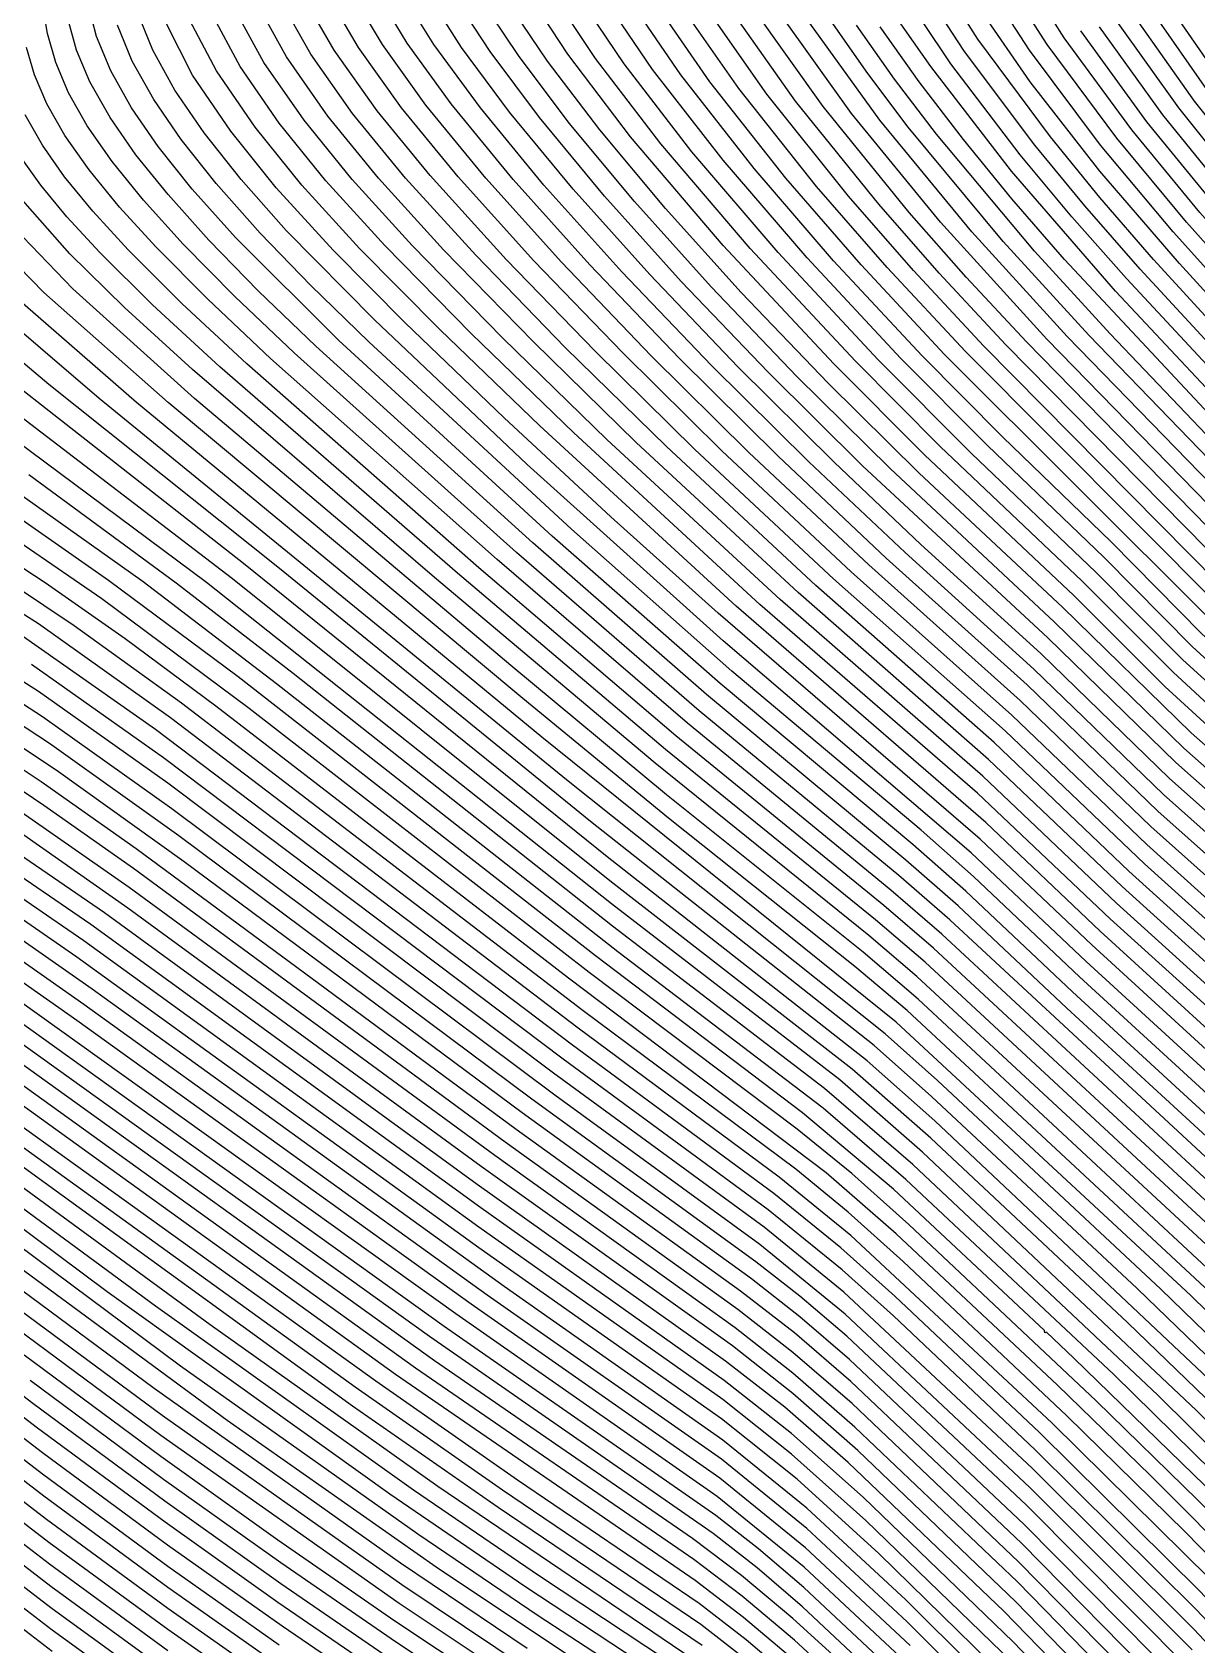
# Model space of a CAD drawing. Header units: inches. Extents: x 2608994 to 2618701, y 1261813 to 1271655.
# Drawn here: x 2616085 to 2617100, y 1266812 to 1268217 of the extents above; entities that cross this region are included whole.
import ezdxf

# ---------------------------------------------------------------- set-up
doc = ezdxf.new("R2010")
doc.units = ezdxf.units.IN
doc.header["$MEASUREMENT"] = 0

msp = doc.modelspace()

# ---------------------------------------------------------------- linework, layer by layer
for points, elevation in [([(2617358.7, 1266790.7), (2617229.7, 1266925.1), (2617125.2, 1267029.5), (2616871.6, 1267268.6), (2616812.8, 1267320.9), (2616586.2, 1267498.7), (2616269.2, 1267754.3), (2616024.3, 1267946.3), (2615958.8, 1268002.7), (2615938.7, 1268023.1), (2615923.1, 1268042.3), (2615909.9, 1268065.1), (2615903, 1268087.9), (2615901.6, 1268113.1), (2615904.7, 1268150.3), (2615910.3, 1268182.7), (2615918.2, 1268216.3), (2615949.6, 1268321.9), (2615968.3, 1268391.5), (2615990.6, 1268493.5), (2616000.1, 1268551.1), (2616007.5, 1268609.9), (2616022, 1268785.7)], 331), ([(2618166.4, 1266672.1), (2618198.8, 1266881.5), (2618205.9, 1266943.1), (2618206.8, 1266971.9), (2618205.7, 1266976.7), (2618186.8, 1266996.4), (2618045, 1267138.7), (2617946.8, 1267232.3), (2617840, 1267329.5), (2617657.2, 1267487.9), (2617284.4, 1267796.7), (2617208.8, 1267862.6), (2617177.6, 1267893.6), (2617062.3, 1268019.5), (2617015.3, 1268073.5), (2616972.3, 1268126.3), (2616909.2, 1268211.5), (2616858.9, 1268290.7)], 379), ([(2618174.8, 1266709.6), (2618207.2, 1266918.1), (2618214.4, 1266979.7), (2618215.6, 1267011.6), (2618214.4, 1267016.4), (2618200.4, 1267030.7), (2618064.4, 1267165.9), (2617970, 1267255.1), (2617869.2, 1267346.3), (2617772.8, 1267430.3), (2617669.2, 1267517.9), (2617276, 1267840.7), (2617225.4, 1267885.1), (2617189.4, 1267921.1), (2617079.3, 1268043.5), (2617016.1, 1268119.1), (2616954.1, 1268201.9), (2616902.8, 1268281.1)], 381), ([(2618178.4, 1266724.7), (2618210.8, 1266932), (2618218.5, 1266995.9), (2618220, 1267030.7), (2618218, 1267036.9), (2618075.4, 1267178.3), (2617979.8, 1267268.3), (2617878.5, 1267359.5), (2617783, 1267442.3), (2617680.2, 1267528.7), (2617284.4, 1267852.1), (2617232.9, 1267897.1), (2617198, 1267932), (2617091, 1268051.9), (2617030.3, 1268125.1), (2616969.6, 1268206.7), (2616919.6, 1268284.7)], 382), ([(2618183.2, 1266746.9), (2618215.6, 1266954.6), (2618222.8, 1267015.1), (2618224.3, 1267051.1), (2618222.8, 1267056.2), (2618212.4, 1267066.7), (2618076.4, 1267200.4), (2617983.1, 1267287.5), (2617885.1, 1267375.1), (2617689.9, 1267540.7), (2617294, 1267862.4), (2617242.4, 1267907.3), (2617206.7, 1267942.7), (2617102.6, 1268060.3), (2617043.4, 1268132.3), (2616984.3, 1268212.7), (2616936.3, 1268288.3)], 383), ([(2618162.8, 1266657), (2618194, 1266858.6), (2618201.2, 1266920), (2618202.4, 1266953.1), (2618201.2, 1266957.3), (2618159.3, 1267000.7), (2618032.6, 1267127.9), (2617937.1, 1267219.1), (2617829.5, 1267317.5), (2617627.6, 1267493), (2617277, 1267784.3), (2617201.6, 1267850.3), (2617170.4, 1267881.2), (2617050.6, 1268011.1), (2617002.4, 1268066.1), (2616958.7, 1268119.1), (2616897.5, 1268200.7), (2616847.4, 1268277.5)], 378), ([(2617606, 1266738), (2617512.6, 1266837.5), (2617318, 1267035.7), (2617174.8, 1267174.7), (2616884.8, 1267443.7), (2616840.4, 1267482.4), (2616666.4, 1267626.1), (2616507.1, 1267763.9), (2616313.3, 1267937.9), (2616261.5, 1267987.1), (2616216.6, 1268032.7), (2616181.9, 1268071.1), (2616154.7, 1268104.7), (2616133, 1268135.9), (2616116.8, 1268164.7), (2616105.5, 1268191.1), (2616098.3, 1268216.3), (2616092.7, 1268251.1)], 341), ([(2617866.4, 1266723.5), (2617759.9, 1266838.7), (2617638.4, 1266964.4), (2617488.4, 1267112.3), (2617319.9, 1267271.9), (2617056.5, 1267509.5), (2616938.8, 1267622.3), (2616798.7, 1267747.1), (2616686, 1267852.7), (2616599.7, 1267937.9), (2616522.3, 1268018.3), (2616456.3, 1268091.5), (2616406.9, 1268151.5), (2616369.3, 1268204.3), (2616341.1, 1268252.3)], 353), ([(2617871.1, 1266741.5), (2617762.9, 1266857.9), (2617638.4, 1266985.7), (2617504.8, 1267117.1), (2617353.9, 1267259.9), (2617256.1, 1267349.9), (2617060, 1267525.2), (2616946, 1267634.9), (2616814, 1267753.2), (2616709.6, 1267851.3), (2616624.4, 1267935.5), (2616546.2, 1268017.1), (2616480.4, 1268090.3), (2616428.1, 1268153.9), (2616390.2, 1268206.7), (2616361, 1268255.9)], 354), ([(2617872.4, 1266763.3), (2617763.6, 1266879.5), (2617638.4, 1267007.1), (2617514.9, 1267127.9), (2617377.7, 1267257.5), (2617269.5, 1267357.1), (2617066, 1267538.6), (2616952, 1267648.6), (2616829.3, 1267759.1), (2616735, 1267847.9), (2616649, 1267933.1), (2616570.9, 1268014.7), (2616504.3, 1268089.1), (2616450.1, 1268155.1), (2616411.9, 1268207.9), (2616382.1, 1268257.1)], 355), ([(2617876.2, 1266782.3), (2617765.3, 1266899.9), (2617630, 1267037.3), (2617511.3, 1267151.9), (2617393.6, 1267262.6), (2617277.5, 1267369.1), (2617070.8, 1267553.1), (2616958, 1267662.3), (2616845.8, 1267763.9), (2616761.8, 1267843.1), (2616676.9, 1267927.1), (2616598.8, 1268008.7), (2616531, 1268084.3), (2616475.7, 1268151.5), (2616435.1, 1268206.7), (2616404.6, 1268255.9)], 356), ([(2617899.7, 1266779.9), (2617796.1, 1266890.3), (2617683, 1267005.5), (2617566.7, 1267119.5), (2617438.6, 1267240.7), (2617294, 1267373.5), (2617076.1, 1267567.1), (2616964, 1267676), (2616859.5, 1267771.1), (2616784, 1267842.6), (2616699.9, 1267925.9), (2616623.2, 1268006.3), (2616556.5, 1268080.7), (2616501, 1268147.9), (2616459.2, 1268204.3), (2616427.1, 1268254.7)], 357), ([(2617910.1, 1266791.9), (2617808.4, 1266899.9), (2617699.9, 1267010.3), (2617585.9, 1267121.9), (2617462.7, 1267238.3), (2617304.8, 1267383.1), (2617081.6, 1267581), (2616970, 1267689.7), (2616808.7, 1267839.5), (2616726.3, 1267921.1), (2616650.7, 1268000.3), (2616583.9, 1268074.7), (2616527.2, 1268143.1), (2616484.1, 1268200.7), (2616449.7, 1268253.5)], 358), ([(2618053.9, 1266704.3), (2617939.2, 1266830.3), (2617843.5, 1266931.1), (2617741.6, 1267034), (2617634.8, 1267138), (2617474.7, 1267287.5), (2617334.8, 1267414.2), (2617140.4, 1267584.6), (2617072, 1267647.3), (2616992.8, 1267726.4), (2616862.7, 1267849.1), (2616783.5, 1267928.3), (2616687.1, 1268031.5), (2616606.4, 1268126.3), (2616551.7, 1268198.3), (2616509.3, 1268263.1)], 361), ([(2618053, 1266729.5), (2617945.3, 1266847.1), (2617851.4, 1266945.5), (2617754.8, 1267042.7), (2617626.4, 1267166.9), (2617487.5, 1267295.9), (2617330.3, 1267437.5), (2617136.8, 1267606.6), (2617079.2, 1267659.6), (2617000, 1267739), (2616876.4, 1267856.3), (2616802.4, 1267930.7), (2616710.6, 1268029.1), (2616632.8, 1268120.3), (2616575.9, 1268194.7), (2616532.2, 1268260.7)], 362), ([(2618054.2, 1266752.3), (2617952.8, 1266862.4), (2617862.8, 1266956.4), (2617767.2, 1267052.3), (2617627.3, 1267187.9), (2617502.9, 1267301.9), (2617339.9, 1267448.3), (2617145.2, 1267618), (2617087.6, 1267670.8), (2617012, 1267746.9), (2616903.5, 1267850.3), (2616822.3, 1267931.9), (2616735, 1268025.5), (2616660, 1268113.1), (2616600.8, 1268189.9), (2616555, 1268258.3)], 363), ([(2618052.1, 1266778.7), (2617956.4, 1266881.9), (2617868.8, 1266972.8), (2617777.2, 1267064.3), (2617651, 1267185.5), (2617513.2, 1267312.7), (2617346.7, 1267461.5), (2617154.7, 1267628.3), (2617096, 1267682), (2617019.2, 1267759.5), (2616917.1, 1267857.5), (2616842, 1267933.1), (2616760.4, 1268020.7), (2616687.1, 1268105.9), (2616625.6, 1268185.1), (2616577.7, 1268255.9)], 364), ([(2618067.5, 1266785.9), (2617967.2, 1266893.7), (2617878.9, 1266985.1), (2617787.2, 1267076.3), (2617624.8, 1267231.1), (2617526.1, 1267321.1), (2617354, 1267474.4), (2617162, 1267640.7), (2617104.4, 1267693.2), (2617025.2, 1267773.3), (2616930.5, 1267864.7), (2616860.5, 1267935.5), (2616783.4, 1268018.3), (2616714.1, 1268098.7), (2616650.2, 1268180.3), (2616600.3, 1268253.5)], 365), ([(2618158, 1266634.5), (2618190.4, 1266844.7), (2618197.2, 1266904.7), (2618198, 1266933.5), (2618196.4, 1266938), (2618153.5, 1266982.7), (2618026.3, 1267111.1), (2617928.9, 1267204.7), (2617821.8, 1267303.1), (2617620.3, 1267479.5), (2617270, 1267771.7), (2617193.2, 1267839.1), (2617163.2, 1267868.8), (2617038.8, 1268002.7), (2616991, 1268056.7), (2616946.1, 1268110.7), (2616885.7, 1268189.9), (2616836.7, 1268263.1)], 377), ([(2617636, 1266749.4), (2617506, 1266886.7), (2617370.9, 1267023.5), (2617203.1, 1267186.7), (2616991.6, 1267381), (2616898.7, 1267468.7), (2616852.4, 1267509.5), (2616684.5, 1267649.9), (2616538.2, 1267778.3), (2616352.3, 1267948.7), (2616262.1, 1268038.7), (2616224.5, 1268080.7), (2616194.8, 1268117.9), (2616171.7, 1268151.5), (2616153.6, 1268183.9), (2616141.2, 1268213.9), (2616133.4, 1268242.7)], 343), ([(2617803.6, 1266700.7), (2617675.8, 1266838.7), (2617530.9, 1266987.5), (2617394.2, 1267121.9), (2617243.6, 1267264.9), (2617030, 1267458.4), (2616913.6, 1267569), (2616736.8, 1267723.1), (2616586.1, 1267862.3), (2616494.9, 1267951.1), (2616416.3, 1268031.5), (2616364, 1268089.1), (2616322, 1268140.7), (2616287, 1268191.1), (2616261.3, 1268237.9)], 349), ([(2617821, 1266704.3), (2617694.4, 1266841.1), (2617552, 1266987.4), (2617416.4, 1267120.7), (2617260.9, 1267268.3), (2617034.8, 1267472.9), (2616918.4, 1267583.7), (2616752.4, 1267729.1), (2616611.4, 1267859.9), (2616521.8, 1267947.5), (2616443.5, 1268027.9), (2616386.8, 1268090.2), (2616342.7, 1268144.3), (2616306.7, 1268195.9), (2616280.8, 1268242.7)], 350), ([(2617828, 1266719.7), (2617707.4, 1266849.5), (2617571.7, 1266988.7), (2617437.4, 1267120.7), (2617277.9, 1267271.9), (2617040.8, 1267486.2), (2616923.2, 1267598.4), (2616767.9, 1267735.1), (2616637.7, 1267856.3), (2616549.6, 1267942.7), (2616471.6, 1268023.1), (2616410.4, 1268090.3), (2616364.2, 1268146.7), (2616327.9, 1268198.3), (2616300.7, 1268246.3)], 351), ([(2617843.2, 1266725.9), (2617725.1, 1266853.1), (2617591.7, 1266989.9), (2617453.5, 1267125.5), (2617293.7, 1267276.7), (2617054.3, 1267492.7), (2616932.8, 1267608.7), (2616783.4, 1267741.1), (2616662.6, 1267853.9), (2616575.9, 1267939.1), (2616498.2, 1268019.5), (2616431.9, 1268092.7), (2616385.6, 1268149.1), (2616348.2, 1268201.9), (2616320.6, 1268249.9)], 352), ([(2617921.6, 1266802.7), (2617820.8, 1266909.5), (2617714.4, 1267017.5), (2617603.9, 1267125.5), (2617484.4, 1267238.3), (2617315.2, 1267393.1), (2617088.6, 1267593.5), (2616976, 1267703.4), (2616832.6, 1267837.1), (2616751.4, 1267917.5), (2616676.8, 1267995.5), (2616610, 1268069.9), (2616553.1, 1268138.3), (2616508.8, 1268197.1), (2616473.8, 1268249.9)], 359), ([(2618034.4, 1266702), (2617925.4, 1266821.9), (2617829.8, 1266922.7), (2617727.8, 1267025.9), (2617627.6, 1267123.9), (2617504.9, 1267239.5), (2617324.7, 1267403.9), (2617094.9, 1267606.7), (2616983.2, 1267716.1), (2616857.6, 1267833.5), (2616778.7, 1267911.5), (2616702.9, 1267990.7), (2616637, 1268063.9), (2616579.8, 1268132.3), (2616534.2, 1268192.3), (2616497.9, 1268246.3)], 360), ([(2618149.6, 1266719.3), (2618058.7, 1266819.5), (2617970.9, 1266913.1), (2617885.6, 1267000.9), (2617797.3, 1267088.3), (2617674, 1267205.9), (2617537.8, 1267330.7), (2617362.4, 1267486.3), (2617171.6, 1267651), (2617112.8, 1267704.4), (2616880, 1267936.7), (2616807.4, 1268014.7), (2616741.9, 1268090.3), (2616675.6, 1268174.3), (2616623.5, 1268249.9)], 366), ([(2618154.3, 1266737.9), (2618080.8, 1266819.5), (2617984, 1266922.7), (2617897.4, 1267011.5), (2617808.8, 1267099.1), (2617686.2, 1267215.5), (2617550.8, 1267339.2), (2617368.8, 1267499.9), (2617179.2, 1267663.1), (2617121.2, 1267715.6), (2616898.3, 1267939.1), (2616830.2, 1268012.3), (2616768.6, 1268083.1), (2616700.9, 1268168.3), (2616646, 1268247.2)], 367), ([(2618158.4, 1266758.3), (2618061.8, 1266863.9), (2617954.1, 1266976.7), (2617855.6, 1267075.5), (2617744, 1267182.6), (2617630.9, 1267287.5), (2617531.6, 1267376.4), (2617368.8, 1267519.1), (2617187.2, 1267674.8), (2617118.8, 1267737.1), (2616914.2, 1267943.9), (2616852.9, 1268009.9), (2616796.3, 1268074.7), (2616725.2, 1268163.5), (2616668.8, 1268243.9)], 368), ([(2618162.9, 1266777.5), (2618071.8, 1266877.1), (2617962.4, 1266991.3), (2617862.8, 1267090.6), (2617752.2, 1267196.3), (2617648, 1267292.3), (2617540.7, 1267388.3), (2617374.3, 1267533.5), (2617196.8, 1267685.2), (2617128.4, 1267747.1), (2616933.4, 1267945.1), (2616875.4, 1268007.5), (2616822.8, 1268067.5), (2616750.2, 1268157.5), (2616690.9, 1268241.5)], 369), ([(2618166.4, 1266799.2), (2618104.3, 1266866.3), (2617979.2, 1266997.1), (2617879.3, 1267096.7), (2617764.8, 1267205.9), (2617664.2, 1267298.3), (2617624, 1267334.5), (2617621.9, 1267334.3), (2617621.6, 1267336.7), (2617555.2, 1267395.5), (2617380.4, 1267547.4), (2617205.2, 1267696.6), (2617136, 1267759.1), (2616951.4, 1267947.5), (2616899, 1268003.9), (2616849.3, 1268060.3), (2616774.3, 1268152.7), (2616713.6, 1268237.9)], 370), ([(2618171.2, 1266694.5), (2618202.4, 1266895.4), (2618209.8, 1266957.5), (2618211.1, 1266992.3), (2618209.6, 1266997.1), (2618084.6, 1267123.1), (2617997.5, 1267207.1), (2617913.2, 1267285.1), (2617804.2, 1267382.3), (2617686.7, 1267483.1), (2617240.5, 1267852.7), (2617189.6, 1267900.9), (2617084.8, 1268015.9), (2617015.5, 1268096.3), (2616954.8, 1268174.3), (2616903.7, 1268248.7)], 380), ([(2618138.8, 1266464.4), (2618203.6, 1266836.2), (2618237.2, 1267049.7), (2618244.8, 1267112.3), (2618246.5, 1267148.3), (2618244.4, 1267155.1), (2618122, 1267272.3), (2618027.2, 1267358.7), (2617931.1, 1267442.3), (2617746.3, 1267594.7), (2617338.4, 1267917.2), (2617285.6, 1267961.9), (2617249.6, 1267996.7), (2617162.8, 1268098.7), (2617110.8, 1268164.7), (2617060.3, 1268236.7)], 388), ([(2618139, 1266460.7), (2618207.2, 1266851.2), (2618242, 1267072), (2618249.2, 1267131.7), (2618251, 1267167.5), (2618249.2, 1267174.4), (2618131.6, 1267286.4), (2618036.5, 1267372.7), (2617940.8, 1267455.5), (2617758.4, 1267605), (2617347.1, 1267928.3), (2617294, 1267973), (2617258, 1268007.6), (2617174, 1268107.1), (2617123.5, 1268171.9), (2617074.4, 1268242.8)], 389), ([(2617637.2, 1266726.1), (2617536.3, 1266833.9), (2617348.2, 1267025.9), (2617190.8, 1267179), (2616986.7, 1267366.7), (2616892, 1267456), (2616846.4, 1267495.9), (2616672.7, 1267640.3), (2616521.3, 1267772.3), (2616332.3, 1267943.9), (2616282.3, 1267991.9), (2616238.9, 1268036.3), (2616203.4, 1268075.9), (2616175.4, 1268110.7), (2616152.9, 1268143.1), (2616135.3, 1268174.3), (2616123.7, 1268201.9), (2616116, 1268229.5)], 342), ([(2617733.4, 1266664.7), (2617572.5, 1266838.7), (2617396.2, 1267018.7), (2617217.2, 1267192.8), (2616997.6, 1267394.2), (2616905.2, 1267481.7), (2616859.6, 1267522.1), (2616694.8, 1267660.7), (2616554.9, 1267784.3), (2616378.5, 1267947.5), (2616327.9, 1267996.7), (2616283.8, 1268042.3), (2616245.4, 1268085.5), (2616214.9, 1268123.9), (2616191.1, 1268158.7), (2616172.3, 1268192.3), (2616159.4, 1268223.5)], 344), ([(2617741.9, 1266677.9), (2617587.3, 1266844.7), (2617416.7, 1267018.7), (2617227.6, 1267202.3), (2617003.6, 1267407.5), (2616903.4, 1267502.3), (2616687.2, 1267687.1), (2616516.5, 1267840.7), (2616383.2, 1267966.7), (2616306.5, 1268044.7), (2616267.1, 1268089.1), (2616234.8, 1268129.9), (2616209.4, 1268167.1), (2616190.2, 1268201.9), (2616176.8, 1268234.7)], 345), ([(2617642, 1266808.9), (2617466.2, 1266989.9), (2617246, 1267204.5), (2617008.4, 1267421.9), (2616911.2, 1267514.1), (2616682.7, 1267711.1), (2616589.3, 1267795.1), (2616496.3, 1267881.5), (2616410.2, 1267964.3), (2616347.2, 1268027.6), (2616297.7, 1268081.9), (2616258, 1268131.1), (2616224.8, 1268180.1), (2616202, 1268224.7)], 346), ([(2617777.4, 1266683.9), (2617634.8, 1266838.4), (2617487.2, 1266989.6), (2617379.9, 1267095.5), (2617257.5, 1267213.1), (2617015.6, 1267434), (2616916, 1267528.7), (2616698.5, 1267717.1), (2616527.4, 1267874.3), (2616440.4, 1267958.3), (2616370.2, 1268029.1), (2616320, 1268084.3), (2616279.2, 1268134.7), (2616245.6, 1268183.9), (2616222.2, 1268228.3)], 347), ([(2617795.8, 1266686.3), (2617640.8, 1266853.7), (2617511.3, 1266986.3), (2617362.4, 1267132.6), (2617208.8, 1267277.9), (2617024.4, 1267444.7), (2616908.8, 1267554.3), (2616719.2, 1267718.8), (2616556.9, 1267868.3), (2616467.8, 1267954.7), (2616392.2, 1268031.5), (2616341, 1268087.9), (2616300.2, 1268138.3), (2616266.3, 1268187.5), (2616241.6, 1268233.6)], 348), ([(2618171.1, 1266785.9), (2618171.8, 1266815.9), (2618170, 1266819.8), (2618101, 1266893.9), (2617981.8, 1267017.5), (2617882.4, 1267115.9), (2617771, 1267221.5), (2617672, 1267312), (2617564.4, 1267407.5), (2617386.4, 1267561.4), (2617213.6, 1267708.1), (2617145.2, 1267769.6), (2616969.2, 1267949.9), (2616876.6, 1268051.9), (2616799.1, 1268146.7), (2616736.3, 1268234.3)], 371), ([(2618175.2, 1266803.9), (2618176, 1266836.3), (2618096.3, 1266922.7), (2617984.4, 1267037.9), (2617886.8, 1267133.9), (2617777.2, 1267237.1), (2617621.6, 1267377.6), (2617400.7, 1267568.3), (2617222, 1267719.5), (2617154.8, 1267779.6), (2616987, 1267952.3), (2616904, 1268043.5), (2616823.8, 1268140.7), (2616758.8, 1268230.7)], 372), ([(2618172.4, 1266761.6), (2618179.6, 1266823.7), (2618180.4, 1266855.5), (2618178.9, 1266859.1), (2618111.1, 1266931.1), (2617993.6, 1267051.6), (2617895.2, 1267148), (2617786, 1267250.3), (2617585.6, 1267429), (2617232.8, 1267728.9), (2617163.2, 1267790.8), (2617005.8, 1267953.5), (2616931.2, 1268035.1), (2616848.5, 1268134.7), (2616813.1, 1268181.5), (2616781.2, 1268227.1)], 373), ([(2618177.2, 1266784.7), (2618184.4, 1266848.3), (2618184.7, 1266875.9), (2618106.4, 1266959.9), (2617995.5, 1267072.7), (2617900.4, 1267165.1), (2617792, 1267266.2), (2617620.4, 1267419), (2617407.5, 1267600.7), (2617241.2, 1267740.3), (2617172.8, 1267800.9), (2617144, 1267829.2), (2617024.5, 1267954.7), (2616958.4, 1268026.7), (2616873, 1268128.7), (2616836.5, 1268176.7), (2616803.5, 1268223.5)], 374), ([(2618180.8, 1266798.7), (2618188, 1266860.3), (2618189.2, 1266894.8), (2618188, 1266898.2), (2618126.8, 1266962.5), (2618008, 1267083.2), (2617911.1, 1267177.1), (2617802.8, 1267277.7), (2617619.2, 1267440.1), (2617250.8, 1267750.8), (2617181.4, 1267811.9), (2617148.6, 1267844.3), (2616984.5, 1268019.5), (2616938.7, 1268072.3), (2616896.5, 1268123.9), (2616858, 1268174.3), (2616824, 1268222.3)], 375), ([(2618154.4, 1266619.3), (2618185.6, 1266821.7), (2618192.8, 1266884.4), (2618193.5, 1266914.3), (2618191.6, 1266918.7), (2618138.5, 1266974.3), (2618015.2, 1267099.1), (2617919.3, 1267191.5), (2617811.5, 1267291.1), (2617627.6, 1267453.2), (2617260.4, 1267761.2), (2617186, 1267826.7), (2617156.1, 1267856.3), (2617029.1, 1267991.9), (2616938.3, 1268096.3), (2616868, 1268187.5), (2616838, 1268230.7)], 376), ([(2618190.4, 1266777), (2618224, 1266991), (2618231.5, 1267053.5), (2618233.2, 1267089.5), (2618231.2, 1267096), (2618098.7, 1267225.1), (2618002, 1267314.8), (2617904.8, 1267400.7), (2617713.7, 1267561.1), (2617312, 1267884.2), (2617259.2, 1267929.6), (2617223.9, 1267964.3), (2617126.6, 1268075.9), (2617070.4, 1268145.5), (2617015, 1268222.3)], 385), ([(2618196.4, 1266806.3), (2618228.8, 1267013.5), (2618236, 1267073.9), (2618237.6, 1267109.9), (2618236, 1267115.3), (2618098, 1267248.8), (2618004.4, 1267334.8), (2617909.6, 1267418), (2617723.5, 1267573.1), (2617321.4, 1267894.7), (2617268.8, 1267939.7), (2617232.5, 1267975.1), (2617139.1, 1268083.1), (2617084.3, 1268151.5), (2617030.2, 1268227.1)], 386), ([(2618136.4, 1266455.7), (2618200, 1266821.3), (2618233.6, 1267036), (2618240.8, 1267097.3), (2618242, 1267129.9), (2618239.1, 1267136.3), (2618102.9, 1267267.1), (2618012.2, 1267349.9), (2617918.7, 1267431.5), (2617734.9, 1267583.9), (2617330, 1267905.9), (2617277.2, 1267950.8), (2617241.2, 1267985.7), (2617150.4, 1268091.5), (2617098, 1268157.5), (2617046.1, 1268230.7)], 387), ([(2618186.8, 1266762), (2618220.4, 1266977.2), (2618227.6, 1267038.8), (2618228.8, 1267070.5), (2618226.4, 1267076.7), (2618085.9, 1267214.3), (2617991.7, 1267301.9), (2617894.5, 1267388.3), (2617702.5, 1267550.3), (2617302.4, 1267873.8), (2617250.8, 1267918.5), (2617215.3, 1267953.5), (2617114.1, 1268068.7), (2617056.5, 1268139.5), (2616998.9, 1268218.7)], 384), ([(2617591.4, 1266731.9), (2617494.7, 1266835.1), (2617397.2, 1266935.9), (2617292.8, 1267040.7), (2617158.2, 1267171.1), (2616877.6, 1267431.4), (2616833.2, 1267469.8), (2616656.2, 1267615.1), (2616490.1, 1267757.9), (2616292.8, 1267933.1), (2616238, 1267984.7), (2616192.8, 1268030.3), (2616161.1, 1268065.1), (2616134.7, 1268097.5), (2616113.6, 1268127.5), (2616097.9, 1268155.1), (2616087.1, 1268180.3), (2616080.2, 1268204.3)], 340), ([(2617571.2, 1266732.1), (2617472.3, 1266837.5), (2617370, 1266943.1), (2617259.8, 1267053.5), (2617139.2, 1267169.8), (2616870.4, 1267419.1), (2616827.2, 1267456.2), (2616645.8, 1267604.3), (2616474.4, 1267750.7), (2616272.1, 1267928.3), (2616215.4, 1267981.1), (2616168.6, 1268027.9), (2616137.9, 1268061.5), (2616113.3, 1268091.5), (2616093.9, 1268119.1), (2616078.8, 1268145.5)], 339), ([(2617546, 1266737.7), (2617440.8, 1266849.5), (2617241.1, 1267052.3), (2617123.6, 1267165.4), (2616863.2, 1267406.8), (2616820, 1267443.7), (2616636.9, 1267592.3), (2616455.8, 1267745.9), (2616248.5, 1267925.9), (2616190, 1267979.9), (2616144, 1268025.5), (2616115.3, 1268056.7), (2616092.5, 1268084.3), (2616073.8, 1268110.7)], 338), ([(2617552.4, 1266709.1), (2617448.3, 1266820.7), (2617341.8, 1266931.1), (2617226, 1267047.5), (2617108, 1267160.9), (2616856, 1267394.5), (2616814, 1267430.1), (2616627.9, 1267580.3), (2616435.7, 1267742.3), (2616224.6, 1267923.5), (2616165.4, 1267977.5), (2616117.8, 1268024.3), (2616070.3, 1268078.3)], 337), ([(2617523.8, 1266718.7), (2617346.5, 1266905.9), (2617235.1, 1267018.7), (2617150.5, 1267101.5), (2616857.2, 1267374.8), (2616809.2, 1267415.6), (2616637.9, 1267552.7), (2616502.1, 1267665.5), (2616226.5, 1267898.3), (2616120.4, 1267993.9), (2616062.3, 1268054.3)], 336), ([(2617483, 1266741.5), (2617301.2, 1266932.1), (2617206.9, 1267027.1), (2617123.6, 1267108), (2616847.6, 1267364.7), (2616802, 1267403.1), (2616639.4, 1267532.3), (2616512.6, 1267636.7), (2616203.6, 1267894.7), (2616095.2, 1267990.7), (2616040.1, 1268047.1)], 335), ([(2617406.8, 1266760.1), (2617295.8, 1266877.1), (2617186, 1266989), (2617048, 1267122.5), (2616868.7, 1267289.9), (2616818.8, 1267334.2), (2616571.6, 1267529.6), (2616299.2, 1267751.2), (2616099.6, 1267910.3), (2616011.1, 1267984.7)], 332), ([(2617430.3, 1266755.9), (2617324.6, 1266867.5), (2617214.3, 1266980.3), (2617068.7, 1267121.9), (2616874, 1267303.7), (2616828.4, 1267344.4), (2616550.7, 1267565.9), (2616143.4, 1267898.3), (2616041, 1267985.9)], 333), ([(2617461, 1266743.9), (2617358.8, 1266852.3), (2617251.8, 1266962.3), (2617094.8, 1267116.3), (2616838, 1267354.6), (2616529.2, 1267603.1), (2616175.9, 1267894.7), (2616069.8, 1267987.1)], 334), ([(2617331.3, 1266778.7), (2617206.2, 1266909.5), (2617099.6, 1267016), (2616860.8, 1267241.4), (2616788.7, 1267304.3), (2616589.8, 1267457.9), (2616236.8, 1267737.9), (2615954.8, 1267947.5)], 329), ([(2617360.7, 1266767.9), (2617237.2, 1266897.5), (2617133.7, 1267001.9), (2617039.6, 1267092.7), (2616868, 1267253.4), (2616799.6, 1267313.6), (2616588.4, 1267477.9), (2616259.6, 1267740.9), (2616006.8, 1267934.3)], 330), ([(2617266.9, 1266806.3), (2617148.6, 1266928.7), (2617027.6, 1267047.5), (2616846.4, 1267217.6), (2616774.4, 1267279.6), (2616595.4, 1267415.9), (2616298, 1267649.6), (2616181.6, 1267738.3), (2616024.4, 1267849.9)], 327), ([(2617301.9, 1266789.5), (2617179.8, 1266916.7), (2617066, 1267029.6), (2616852.4, 1267230.7), (2616775.6, 1267296.7), (2616590.8, 1267438.3), (2616312.4, 1267658.5), (2616210.4, 1267737.4), (2616082, 1267831.6)], 328), ([(2617372.6, 1266671.9), (2617231.9, 1266823.1), (2617117.3, 1266940.7), (2616992.8, 1267061.9), (2616968.8, 1267084.5), (2616967.6, 1267083.8), (2616967.2, 1267085.9), (2616835.6, 1267209), (2616756.4, 1267275.7), (2616575.9, 1267412.3), (2616264.4, 1267655.5), (2616151.6, 1267739.7), (2616061.6, 1267802.6)], 326), ([(2617233.7, 1266781.1), (2617144.1, 1266874.7), (2617059.2, 1266959.9), (2616978.4, 1267038.1), (2616838, 1267170), (2616776.8, 1267223.3), (2616552.4, 1267393), (2616245.2, 1267630), (2616166, 1267688.7), (2616096.4, 1267737.7), (2616000.4, 1267800.2)], 324), ([(2617292.9, 1266737.9), (2617186.5, 1266850.7), (2617100.8, 1266937.9), (2617012.1, 1267024.7), (2616848.9, 1267178.3), (2616799.2, 1267222.7), (2616751.6, 1267261.4), (2616570.3, 1267397.9), (2616274, 1267628), (2616145.6, 1267723.6), (2616038.8, 1267796.7)], 325), ([(2617255.3, 1266717.5), (2617111.8, 1266868.7), (2616973.5, 1267005.5), (2616798.4, 1267168.7), (2616736, 1267219.6), (2616560.8, 1267349.4), (2616205.6, 1267619.9), (2616090.4, 1267701.7), (2615990.8, 1267764.8)], 322), ([(2617254.1, 1266739.1), (2617169.3, 1266829.1), (2617089.4, 1266910.7), (2616986.8, 1267011.4), (2616844, 1267146), (2616796, 1267189), (2616750.4, 1267226.4), (2616564, 1267365.5), (2616215.2, 1267632.6), (2616121.6, 1267700.2), (2616041.2, 1267753.9)], 323), ([(2617238.8, 1266674.8), (2617097.2, 1266825.5), (2616956.8, 1266965.6), (2616792.4, 1267119.3), (2616722.8, 1267176), (2616539.2, 1267310.3), (2616203.2, 1267562.8), (2616090.4, 1267642.7), (2615995.6, 1267703.4)], 319), ([(2617246.6, 1266706.7), (2617102.2, 1266859.1), (2616962.7, 1266997.1), (2616836.8, 1267115.8), (2616789.8, 1267157.9), (2616731.2, 1267205.4), (2616556, 1267334.6), (2616192.4, 1267609.8), (2616073.6, 1267693.1)], 321), ([(2617095.8, 1266807.5), (2616954.5, 1266949.1), (2616793.6, 1267100.1), (2616719.2, 1267160.9), (2616540.4, 1267291.1), (2616206.8, 1267540.7), (2616094, 1267620.9), (2616001.6, 1267680.7)], 318), ([(2617242.4, 1266691.1), (2617099.7, 1266842.3), (2616959.2, 1266981.9), (2616835.6, 1267098.6), (2616791, 1267138.7), (2616726.4, 1267191.1), (2616547.8, 1267322.3), (2616199.6, 1267584.9), (2616084.4, 1267666.3)], 320), ([(2617092.4, 1266791.7), (2616951.4, 1266933.5), (2616794.8, 1267080.8), (2616754, 1267115.7), (2616715.6, 1267145.8), (2616520.5, 1267287.5), (2616212.8, 1267517), (2616100, 1267597.5), (2616007.6, 1267658.1)], 317), ([(2617090, 1266774.8), (2616949.6, 1266916.7), (2616797.2, 1267060.5), (2616754, 1267097.7), (2616712, 1267130.8), (2616512, 1267275.5), (2616217.6, 1267494.3), (2616106, 1267574.2), (2616014.8, 1267634.7)], 316), ([(2617088.3, 1266757.1), (2616947.2, 1266900.4), (2616798.4, 1267041.3), (2616749.2, 1267083.7), (2616702.4, 1267120.2), (2616506.8, 1267261.1), (2616175.6, 1267505.8), (2616092.8, 1267564.2), (2616022, 1267611.3)], 315), ([(2617085.9, 1266740.3), (2616944.6, 1266884.3), (2616799.6, 1267022.1), (2616748, 1267066.7), (2616700, 1267104.2), (2616497.2, 1267249.9), (2616173.2, 1267488.5), (2616095.2, 1267543.6), (2616029.2, 1267588)], 314), ([(2617084.5, 1266722.3), (2616943.6, 1266866.7), (2616802, 1267001.7), (2616748, 1267048.8), (2616697.6, 1267088.3), (2616488.1, 1267238.3), (2616169.6, 1267472.1), (2616037.6, 1267563.8)], 313), ([(2617072.9, 1266695.9), (2616931.9, 1266841.1), (2616796, 1266970.9), (2616740.8, 1267019), (2616689.2, 1267059.1), (2616472.9, 1267213.1), (2616148, 1267449.9), (2616003.5, 1267549.1)], 311), ([(2617080.4, 1266668.5), (2616940, 1266814.4), (2616809.2, 1266940.6), (2616746.8, 1266996.1), (2616688, 1267042.4), (2616476.1, 1267192.7), (2616136, 1267439.8), (2615995.6, 1267536)], 310), ([(2617082.8, 1266704.8), (2616942.2, 1266849.5), (2616804.4, 1266981.4), (2616748, 1267030.9), (2616695.2, 1267072.4), (2616476.3, 1267228.7), (2616168.4, 1267454.1), (2616047.2, 1267538.8)], 312), ([(2616638.8, 1266798), (2616527.2, 1266871.7), (2616417.4, 1266946.7), (2616192.4, 1267107.1), (2615627.2, 1267523.2)], 294), ([(2616939.1, 1266796.7), (2616811.6, 1266920.3), (2616746.8, 1266978.2), (2616686.8, 1267025.7), (2616474.3, 1267175.9), (2616130, 1267425.4), (2615996.8, 1267517.1)], 309), ([(2616638.8, 1266780.7), (2616514.3, 1266862.7), (2616396.7, 1266943.1), (2616150.4, 1267119.7), (2615651.2, 1267492)], 293), ([(2616946.7, 1266770.3), (2616822.9, 1266891.5), (2616751.6, 1266956.3), (2616685.6, 1267008.9), (2616474.4, 1267157.8), (2616124, 1267411.2), (2616000.4, 1267496.6)], 308), ([(2616965.9, 1266731.9), (2616846.4, 1266851.1), (2616760, 1266931.1), (2616686.8, 1266990.4), (2616496.2, 1267124.3), (2616137.2, 1267383.3), (2616011.2, 1267471.3)], 307), ([(2616966.4, 1266712.6), (2616847.6, 1266831.8), (2616760, 1266913.2), (2616685.6, 1266973.7), (2616481.6, 1267116.7), (2616130, 1267370.1), (2616012.4, 1267452.5)], 306), ([(2616850, 1266811.4), (2616758.9, 1266896.3), (2616684.4, 1266957.1), (2616467.6, 1267108.7), (2616124, 1267356), (2616016, 1267432)], 305), ([(2616850, 1266793.3), (2616757.8, 1266879.5), (2616682, 1266941.3), (2616454.1, 1267100.3), (2616017.2, 1267413.3)], 304), ([(2616708.4, 1266797.8), (2616667.6, 1266829.6), (2616494.9, 1266946.7), (2616366.4, 1267036.4), (2615853.9, 1267406.3)], 297), ([(2616751.6, 1266778.5), (2616707.2, 1266816.3), (2616666.4, 1266847.9), (2616508, 1266955.4), (2616384.4, 1267041.7), (2615877.4, 1267406.3)], 298), ([(2616850, 1266775.1), (2616757.6, 1266861.8), (2616718, 1266895.5), (2616680.8, 1266924.6), (2616444, 1267089.5), (2616020.8, 1267392.9)], 303), ([(2616668.8, 1266811.3), (2616491.2, 1266931.5), (2616364.2, 1267019.9), (2615872.8, 1267376.3)], 296), ([(2616850, 1266757), (2616756.4, 1266845.1), (2616716.8, 1266878.9), (2616678.4, 1266908.9), (2616431.2, 1267080.6), (2616024.4, 1267372.5)], 302), ([(2616670, 1266793), (2616438.4, 1266950), (2616240, 1267090.7), (2615869.7, 1267361.9)], 295), ([(2616793.6, 1266775.4), (2616749.2, 1266816), (2616703.6, 1266854.3), (2616661.6, 1266886.2), (2616419.2, 1267053.1), (2616042.4, 1267324.2)], 300), ([(2616792.4, 1266794.4), (2616748, 1266834.7), (2616703.1, 1266872.3), (2616660.4, 1266904.5), (2616435.6, 1267059.5), (2616055.6, 1267332.6)], 301), ([(2616636.4, 1266765.1), (2616526, 1266837.3), (2616421.1, 1266908.3), (2616214.4, 1267054.7), (2615864.8, 1267315)], 292), ([(2616749.2, 1266798.3), (2616704.8, 1266835.8), (2616662.8, 1266867.9), (2616401.7, 1267047.5), (2616022, 1267321.1)], 299), ([(2616664, 1266728.2), (2616437.2, 1266879.5), (2616254.8, 1267007.4), (2616035.2, 1267169)], 291), ([(2616516.4, 1266808.6), (2616406, 1266883), (2616191.2, 1267035.2), (2616050.8, 1267139.2)], 290), ([(2616401.2, 1266796.8), (2616301.7, 1266865.1), (2616200.6, 1266937.1), (2616085.6, 1267022.1), (2615971, 1267109.9)], 285), ([(2616516.4, 1266791), (2616407.2, 1266864.2), (2616198.4, 1267011.7), (2616067.6, 1267108.5)], 289), ([(2616398.8, 1266780.6), (2616299.2, 1266848.7), (2616200.8, 1266918.7), (2616089.6, 1267000.7), (2615977.6, 1267086.6)], 284), ([(2616512.8, 1266775.8), (2616404.8, 1266848), (2616197.2, 1266994.4), (2616072.4, 1267086.7)], 288), ([(2616401.2, 1266761.1), (2616302.8, 1266828.1), (2616203, 1266898.7), (2616094, 1266979.1), (2615983.6, 1267063.8)], 283), ([(2616511.6, 1266759.1), (2616401.2, 1266832.6), (2616299.2, 1266903.1), (2616197.2, 1266976.1), (2616078, 1267064.3)], 287), ([(2616300.4, 1266811.6), (2616203.2, 1266880.3), (2616095.2, 1266959.8), (2615987.2, 1267042.7)], 282), ([(2616511.7, 1266741.5), (2616402.4, 1266813.9), (2616301.6, 1266883.3), (2616199.6, 1266956.1), (2616083.2, 1267042.2)], 286), ([(2616300.4, 1266793.5), (2616203.2, 1266861.9), (2616095.2, 1266941.4), (2615990.8, 1267021.6)], 281), ([(2616299.2, 1266776.1), (2616203.2, 1266843.6), (2616097.6, 1266921.1), (2615993.2, 1267001.3)], 280), ([(2616299.2, 1266758), (2616203.2, 1266825.2), (2616099.6, 1266901.1), (2615996.8, 1266980.1)], 279), ([(2616203.2, 1266806.8), (2616100, 1266882.3), (2615998, 1266960.7)], 278), ([(2616203.2, 1266788.4), (2616101.2, 1266862.8), (2616000.4, 1266940.2)], 277), ([(2616204.4, 1266769.1), (2616102.4, 1266843.4), (2616002.8, 1266919.8)], 276), ([(2616203.7, 1266751.1), (2616102.4, 1266824.7), (2616004, 1266900.2)], 275), ([(2616102.4, 1266806.1), (2616004, 1266881.5)], 274)]:
    msp.add_lwpolyline(points, dxfattribs=dict(elevation=elevation))

doc.saveas('drawing.dxf')
